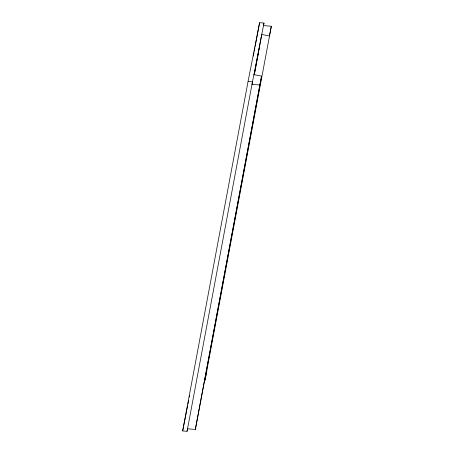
<?xml version="1.0" encoding="UTF-8"?>
<svg xmlns="http://www.w3.org/2000/svg" width="454" height="454" viewBox="0 0 454 454"><rect width="100%" height="100%" fill="white"/><g stroke="black" fill="none" stroke-linecap="round" stroke-linejoin="round"><path stroke-width="0.68" d="M187.604 428.536L187.065 431.3L182.667 430.931L248.066 81.47L259.592 22.7L263.984 23.069L263.468 25.855M253.338 56.114L253.985 52.636M254.246 51.24L254.898 47.761M255.159 46.37L259.592 22.7M187.065 431.3L252.464 81.839L248.066 81.47M254.206 74.921L261.771 34.481L269.426 35.957L271.333 26.247L263.513 25.589M254.348 74.587L258.82 50.689M259.035 49.526L259.296 48.13M259.472 47.199L259.733 45.809M260.386 42.318L260.647 40.928M261.249 37.688L261.51 36.297M187.536 428.786L195.351 429.444L261.555 76.124L253.899 74.643M261.555 76.124L195.351 429.444M271.333 26.247L204.97 380.384L206.876 370.674M182.667 430.931L187.684 405.348M187.956 403.964L188.631 400.507M189.307 397.051L189.579 395.667M263.984 23.069L251.993 84.353L259.813 85.017"/></g></svg>
